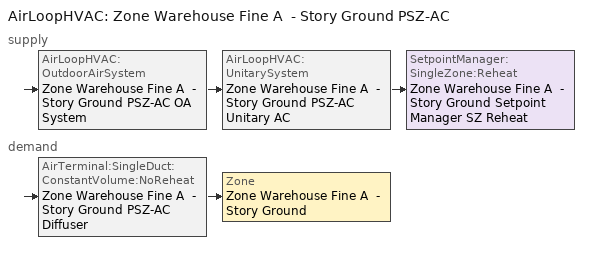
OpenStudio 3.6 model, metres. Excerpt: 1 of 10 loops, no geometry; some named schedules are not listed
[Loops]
AirLoopHVAC 'Zone Warehouse Fine A  - Story Ground PSZ-AC'
 supply: AirLoopHVAC:OutdoorAirSystem 'Zone Warehouse Fine A  - Story Ground PSZ-AC OA System' > AirLoopHVAC:UnitarySystem 'Zone Warehouse Fine A  - Story Ground PSZ-AC Unitary AC' > SetpointManager:SingleZone:Reheat 'Zone Warehouse Fine A  - Story Ground Setpoint Manager SZ Reheat'
 demand: AirTerminal:SingleDuct:ConstantVolume:NoReheat 'Zone Warehouse Fine A  - Story Ground PSZ-AC Diffuser' > Zone 'Zone Warehouse Fine A  - Story Ground'
[Sizing:Zone]
Zone Warehouse Fine A  - Story Ground: Zone Cooling Design Supply Air Temperature Input Method=SupplyAirTemperature; Zone Cooling Design Supply Air Temperature {C}=12.7778; Zone Cooling Design Supply Air Temperature Difference {deltaC}=11.11; Zone Heating Design Supply Air Temperature Input Method=SupplyAirTemperature; Zone Heating Design Supply Air Temperature {C}=50; Zone Heating Design Supply Air Temperature Difference {deltaC}=11.11; Zone Cooling Design Supply Air Humidity Ratio {kg-H2O/kg-air}=0.0085; Zone Heating Design Supply Air Humidity Ratio {kg-H2O/kg-air}=0.008; Cooling Design Air Flow Method=DesignDay; Heating Design Air Flow Method=DesignDay; Account for Dedicated Outdoor Air System=No; Dedicated Outdoor Air System Control Strategy=NeutralSupplyAir; Dedicated Outdoor Air Low Setpoint Temperature for Design {C}=autosize; Dedicated Outdoor Air High Setpoint Temperature for Design {C}=autosize; Zone Load Sizing Method=Sensible Load Only No Latent Load; Zone Latent Cooling Design Supply Air Humidity Ratio Input Method=HumidityRatioDifference; Zone Cooling Design Supply Air Humidity Ratio Difference {kgWater/kgDryAir}=0.005; Zone Latent Heating Design Supply Air Humidity Ratio Input Method=HumidityRatioDifference; Zone Humidification Design Supply Air Humidity Ratio Difference {kgWater/kgDryAir}=0.005
[Zone equipment]
Zone Warehouse Fine A  - Story Ground: Zone Warehouse Fine A  - Story Ground PSZ-AC Diffuser
[AirLoopHVAC]
Zone Warehouse Fine A  - Story Ground PSZ-AC: Availability Schedule=Zone Warehouse Fine A  - Story Ground PSZ-AC Occ Sch; Design Supply Air Flow Rate {m3/s}=autosize; Design Return Air Flow Fraction of Supply Air Flow=1
[Sizing:System]
Zone Warehouse Fine A  - Story Ground PSZ-AC: Type of Load to Size On=Sensible; Design Outdoor Air Flow Rate {m3/s}=Autosize; Central Heating Maximum System Air Flow Ratio=1; Preheat Design Temperature {C}=7.22222; Preheat Design Humidity Ratio {kg-H2O/kg-Air}=0.008; Precool Design Temperature {C}=12.7778; Precool Design Humidity Ratio {kg-H2O/kg-Air}=0.008; Central Cooling Design Supply Air Temperature {C}=12.7778; Central Heating Design Supply Air Temperature {C}=50; Sizing Option=Coincident; 100% Outdoor Air in Cooling=No; 100% Outdoor Air in Heating=No; Central Cooling Design Supply Air Humidity Ratio {kg-H2O/kg-Air}=0.0085; Central Heating Design Supply Air Humidity Ratio {kg-H2O/kg-Air}=0.008; Cooling Design Air Flow Method=DesignDay; Heating Design Air Flow Method=DesignDay; System Outdoor Air Method=ZoneSum; Zone Maximum Outdoor Air Fraction=1; Cooling Supply Air Flow Rate Per Floor Area {m3/s-m2}=0.00996765; Cooling Fraction of Autosized Cooling Supply Air Flow Rate=1; Cooling Supply Air Flow Rate Per Unit Cooling Capacity {m3/s-W}=3.94755e-05; Heating Supply Air Flow Rate Per Floor Area {m3/s-m2}=0.00996765; Heating Fraction of Autosized Heating Supply Air Flow Rate=1; Heating Fraction of Autosized Cooling Supply Air Flow Rate=1; Heating Supply Air Flow Rate Per Unit Heating Capacity {m3/s-W}=3.15882e-05; Cooling Design Capacity Method=CoolingDesignCapacity; Cooling Design Capacity {W}=autosize; Cooling Design Capacity Per Floor Area {W/m2}=234.7; Fraction of Autosized Cooling Design Capacity=1; Heating Design Capacity Method=HeatingDesignCapacity; Heating Design Capacity {W}=autosize; Heating Design Capacity Per Floor Area {W/m2}=157; Fraction of Autosized Heating Design Capacity=1; Central Cooling Capacity Control Method=OnOff; Occupant Diversity=autosize
[SetpointManager:SingleZone:Reheat]
Zone Warehouse Fine A  - Story Ground Setpoint Manager SZ Reheat: Minimum Supply Air Temperature {C}=12.7778; Maximum Supply Air Temperature {C}=50; Control Zone=Zone Warehouse Fine A  - Story Ground; Setpoint Node or NodeList=Zone Warehouse Fine A  - Story Ground PSZ-AC Supply Outlet Node
[Coil:Heating:Gas]
Zone Warehouse Fine A  - Story Ground PSZ-AC Gas Htg Coil 8kBtu/hr 0.8 Thermal Eff: Availability Schedule=Always On Discrete; Gas Burner Efficiency=0.8; Nominal Capacity {W}=AutoSize; Parasitic Electric Load {W}=0; Parasitic Gas Load {W}=0
[Coil:Heating:Electric]
Zone Warehouse Fine A  - Story Ground PSZ-AC No Heat: Availability Schedule=Always Off Discrete; Efficiency=1; Nominal Capacity {W}=0
[Coil:Cooling:DX:SingleSpeed]
Zone Warehouse Fine A  - Story Ground PSZ-AC 1spd DX AC Clg Coil 3kBtu/hr 13.0SEER: Availability Schedule=Always On Discrete; Rated Total Cooling Capacity {W}=autosize; Rated Sensible Heat Ratio=autosize; Rated COP {W/W}=3.91157; Rated Air Flow Rate {m3/s}=autosize; Rated Evaporator Fan Power Per Volume Flow Rate 2017 {W/(m3/s)}=773.3; Rated Evaporator Fan Power Per Volume Flow Rate 2023 {W/(m3/s)}=934.4; Total Cooling Capacity Function of Temperature Curve=CoilClgDXQRatio_fTwbToadbSI; Total Cooling Capacity Function of Flow Fraction Curve=CoilClgDXSnglQRatio_fCFMRatio; Energy Input Ratio Function of Temperature Curve=CoilClgDXEIRRatio_fTwbToadbSI; Energy Input Ratio Function of Flow Fraction Curve=CoilClgDXSnglEIRRatio_fCFMRatio; Part Load Fraction Correlation Curve=CoilClgDXEIRRatio_fQFrac; Minimum Outdoor Dry-Bulb Temperature for Compressor Operation {C}=-25; Nominal Time for Condensate Removal to Begin {s}=0; Ratio of Initial Moisture Evaporation Rate and Steady State Latent Capacity=0; Maximum Cycling Rate {cycles/hr}=0; Latent Capacity Time Constant {s}=0; Condenser Type=AirCooled; Evaporative Condenser Effectiveness=0.9; Evaporative Condenser Air Flow Rate {m3/s}=autosize; Evaporative Condenser Pump Rated Power Consumption {W}=autosize; Crankcase Heater Capacity {W}=0; Maximum Outdoor Dry-Bulb Temperature for Crankcase Heater Operation {C}=10; Basin Heater Capacity {W/K}=0; Basin Heater Setpoint Temperature {C}=2
[Fan:OnOff]
Zone Warehouse Fine A  - Story Ground PSZ-AC Fan: Availability Schedule=Always On Discrete; Fan Total Efficiency=0.53625; Pressure Rise {Pa}=622.722; Maximum Flow Rate {m3/s}=autosize; Motor Efficiency=0.825; Motor In Airstream Fraction=1; Fan Power Ratio Function of Speed Ratio Curve=Fan On Off Power Curve; Fan Efficiency Ratio Function of Speed Ratio Curve=Fan On Off Efficiency Curve
[AirLoopHVAC:UnitarySystem]
Zone Warehouse Fine A  - Story Ground PSZ-AC Unitary AC: Control Type=Load; Controlling Zone or Thermostat Location=Zone Warehouse Fine A  - Story Ground; Dehumidification Control Type=None; Availability Schedule=Outage Availability Schedule; Supply Fan=Zone Warehouse Fine A  - Story Ground PSZ-AC Fan; Fan Placement=DrawThrough; Supply Air Fan Operating Mode Schedule=Zone Warehouse Fine A  - Story Ground PSZ-AC Occ Sch; Heating Coil=Zone Warehouse Fine A  - Story Ground PSZ-AC Gas Htg Coil 8kBtu/hr 0.8 Thermal Eff; DX Heating Coil Sizing Ratio=1; Cooling Coil=Zone Warehouse Fine A  - Story Ground PSZ-AC 1spd DX AC Clg Coil 3kBtu/hr 13.0SEER; Use DOAS DX Cooling Coil=No; DOAS DX Cooling Coil Leaving Minimum Air Temperature {C}=2; Latent Load Control=SensibleOnlyLoadControl; Supplemental Heating Coil=Zone Warehouse Fine A  - Story Ground PSZ-AC No Heat; Supply Air Flow Rate During Cooling Operation {m3/s}=Autosize; Supply Air Flow Rate During Heating Operation {m3/s}=Autosize; Supply Air Flow Rate When No Cooling or Heating is Required {m3/s}=Autosize; Maximum Supply Air Temperature {C}=80; Maximum Outdoor Dry-Bulb Temperature for Supplemental Heater Operation {C}=21; Maximum Cycling Rate {cycles/hr}=2.5; Heat Pump Time Constant {s}=60; Fraction of On-Cycle Power Use=0.01; Heat Pump Fan Delay Time {s}=60; Ancilliary On-Cycle Electric Power {W}=0; Ancilliary Off-Cycle Electric Power {W}=0
[Controller:OutdoorAir]
Zone Warehouse Fine A  - Story Ground PSZ-AC OA System Controller: Minimum Outdoor Air Flow Rate {m3/s}=autosize; Maximum Outdoor Air Flow Rate {m3/s}=Autosize; Economizer Control Type=NoEconomizer; Economizer Control Action Type=ModulateFlow; Economizer Maximum Limit Dry-Bulb Temperature {C}=28; Economizer Maximum Limit Enthalpy {J/kg}=64000; Lockout Type=LockoutWithCompressor; Minimum Limit Type=FixedMinimum; Minimum Outdoor Air Schedule=Always On Discrete; Maximum Fraction of Outdoor Air Schedule=ZoneWarehouseFineAStoryGroundPSZACmaxOASch; Controller Mechanical Ventilation=Controller Mechanical Ventilation 1; High Humidity Control=No; Heat Recovery Bypass Control Type=BypassWhenWithinEconomizerLimits
[Controller:MechanicalVentilation]
Controller Mechanical Ventilation 1: Availability Schedule=Always On Discrete
[AirLoopHVAC:OutdoorAirSystem]
Zone Warehouse Fine A  - Story Ground PSZ-AC OA System: Controller=Zone Warehouse Fine A  - Story Ground PSZ-AC OA System Controller
[AirTerminal:SingleDuct:ConstantVolume:NoReheat]
Zone Warehouse Fine A  - Story Ground PSZ-AC Diffuser: Availability Schedule=Always On Discrete; Maximum Air Flow Rate {m3/s}=AutoSize
[Schedule:Constant]
Name | Value
Always On Discrete | 1
Always Off Discrete | 0
[Schedule:Ruleset]
Name | Default Day Schedule | Summer Design Day Schedule | Winter Design Day Schedule
Zone Warehouse Fine A  - Story Ground PSZ-AC Occ Sch | Zone Warehouse Fine A  - Story Ground PSZ-AC Occ Sch Default | Zone Warehouse Fine A  - Story Ground PSZ-AC Occ Sch Summer Design Day | Zone Warehouse Fine A  - Story Ground PSZ-AC Occ Sch Winter Design Day
ZoneWarehouseFineAStoryGroundPSZACmaxOASch | ZoneWarehouseFineAStoryGroundPSZACmaxOASchDefault
[Schedule:Day]
Zone Warehouse Fine A  - Story Ground PSZ-AC Occ Sch Default; Zone Warehouse Fine A  - Story Ground PSZ-AC Occ Sch Sunday: 24, 0, 0
Zone Warehouse Fine A  - Story Ground PSZ-AC Occ Sch Winter Design Day; Zone Warehouse Fine A  - Story Ground PSZ-AC Occ Sch Summer Design Day: 24, 0, 1
ZoneWarehouseFineAStoryGroundPSZACmaxOASchDefault: 24, 0, 0.7
Schedule Day 22: 1, 0, 0.7, 2, 0, 0.7, 3, 0, 0.7, 4, 0, 0.7, 5, 0, 0.7, 6, 0, 0.7, 7, 0, 0.7, 8, 0, 0.7, 9, 0, 0.7, 10, 0, 0.7, 11, 0, 0.7, 12, 0, 0.7, 13, 0, 0.7, 14, 0, 0.7, 15, 0, 0, 16, 0, 0, 17, 0, 0, 18, 0, 0, 19, 0, 0, 20, 0, 0, 21, 0, 0, 22, 0, 0, 23, 0, 0, 24, 0, 0
Schedule Day 23; Schedule Day 25; Schedule Day 26; Schedule Day 27: 1, 0, 0, 2, 0, 0, 3, 0, 0, 4, 0, 0, 5, 0, 0, 6, 0, 0, 7, 0, 0, 8, 0, 0, 9, 0, 0, 10, 0, 0, 11, 0, 0, 12, 0, 0, 13, 0, 0, 14, 0, 0, 15, 0, 0, 16, 0, 0, 17, 0, 0, 18, 0, 0, 19, 0, 0, 20, 0, 0, 21, 0, 0, 22, 0, 0, 23, 0, 0, 24, 0, 0
Schedule Day 24: 1, 0, 0, 2, 0, 0, 3, 0, 0, 4, 0, 0, 5, 0, 0, 6, 0, 0, 7, 0, 0, 8, 0, 0, 9, 0, 0, 10, 0, 0, 11, 0, 0, 12, 0, 0, 13, 0, 0, 14, 0, 0, 15, 0, 0.7, 16, 0, 0.7, 17, 0, 0.7, 18, 0, 0.7, 19, 0, 0.7, 20, 0, 0.7, 21, 0, 0.7, 22, 0, 0.7, 23, 0, 0.7, 24, 0, 0.7
[Schedule:Rule] Apply Sunday=Yes; Apply Monday=Yes; Apply Tuesday=Yes; Apply Wednesday=Yes; Apply Friday=Yes; Apply Saturday=Yes; Date Specification Type=DateRange
Name | Schedule Ruleset | Rule Order | Day Schedule | Start Month | Start Day | End Month | End Day | Apply Thursday
Zone Warehouse Fine A  - Story Ground PSZ-AC Occ Sch Sunday Rule | Zone Warehouse Fine A  - Story Ground PSZ-AC Occ Sch | 3 | Zone Warehouse Fine A  - Story Ground PSZ-AC Occ Sch Sunday | 1 | 1 | 12 | 31
ZoneWarehouseFineAStoryGroundPSZACmaxOASch Outage Day 175 | ZoneWarehouseFineAStoryGroundPSZACmaxOASch | 2 | Schedule Day 22 | 6 | 24 | 6 | 24 | Yes
ZoneWarehouseFineAStoryGroundPSZACmaxOASch Outage Day 176 | ZoneWarehouseFineAStoryGroundPSZACmaxOASch | 1 | Schedule Day 23 | 6 | 25 | 6 | 25 | Yes
ZoneWarehouseFineAStoryGroundPSZACmaxOASch Outage Day 177 | ZoneWarehouseFineAStoryGroundPSZACmaxOASch | 0 | Schedule Day 24 | 6 | 26 | 6 | 26 | Yes
Zone Warehouse Fine A  - Story Ground PSZ-AC Occ Sch Outage Day 175 | Zone Warehouse Fine A  - Story Ground PSZ-AC Occ Sch | 2 | Schedule Day 25 | 6 | 24 | 6 | 24 | Yes
Zone Warehouse Fine A  - Story Ground PSZ-AC Occ Sch Outage Day 176 | Zone Warehouse Fine A  - Story Ground PSZ-AC Occ Sch | 1 | Schedule Day 26 | 6 | 25 | 6 | 25 | Yes
Zone Warehouse Fine A  - Story Ground PSZ-AC Occ Sch Outage Day 177 | Zone Warehouse Fine A  - Story Ground PSZ-AC Occ Sch | 0 | Schedule Day 27 | 6 | 26 | 6 | 26 | Yes
[Curve:Exponent]
Fan On Off Power Curve: Coefficient1 Constant=1; Coefficient2 Constant=0; Coefficient3 Constant=0; Minimum Value of x=0; Maximum Value of x=1
[Curve:Cubic] Maximum Value of x=1
Name | Coefficient1 Constant | Coefficient2 x | Coefficient3 x**2 | Coefficient4 x**3 | Minimum Value of x
Fan On Off Efficiency Curve | 1 | 0 | 0 | 0 | 0
CoilClgDXEIRRatio_fQFrac | 0 | 5.1091 | -8.5515 | 4.4744 | 0.7
[Curve:Biquadratic] Minimum Value of x=13.89; Maximum Value of x=25; Minimum Value of y=23.89; Maximum Value of y=46.11; Minimum Curve Output=0.77
Name | Coefficient1 Constant | Coefficient2 x | Coefficient3 x**2 | Coefficient4 y | Coefficient5 y**2 | Coefficient6 x*y | Maximum Curve Output
CoilClgDXQRatio_fTwbToadbSI | 0.86779 | 0.014245 | 0.000554 | -0.007569 | 3.2e-05 | -0.000191 | 1.29
CoilClgDXEIRRatio_fTwbToadbSI | 0.116709 | 0.028458 | -0.000411 | 0.021422 | 0.000162 | -0.00068 | 1.33
[Curve:Quadratic]
Name | Coefficient1 Constant | Coefficient2 x | Coefficient3 x**2 | Minimum Value of x | Maximum Value of x
CoilClgDXSnglQRatio_fCFMRatio | 0.8 | 0.2 | 0 | 0.5 | 1.5
CoilClgDXSnglEIRRatio_fCFMRatio | 1.156 | -0.1816 | 0.0256 | 0 | 1
